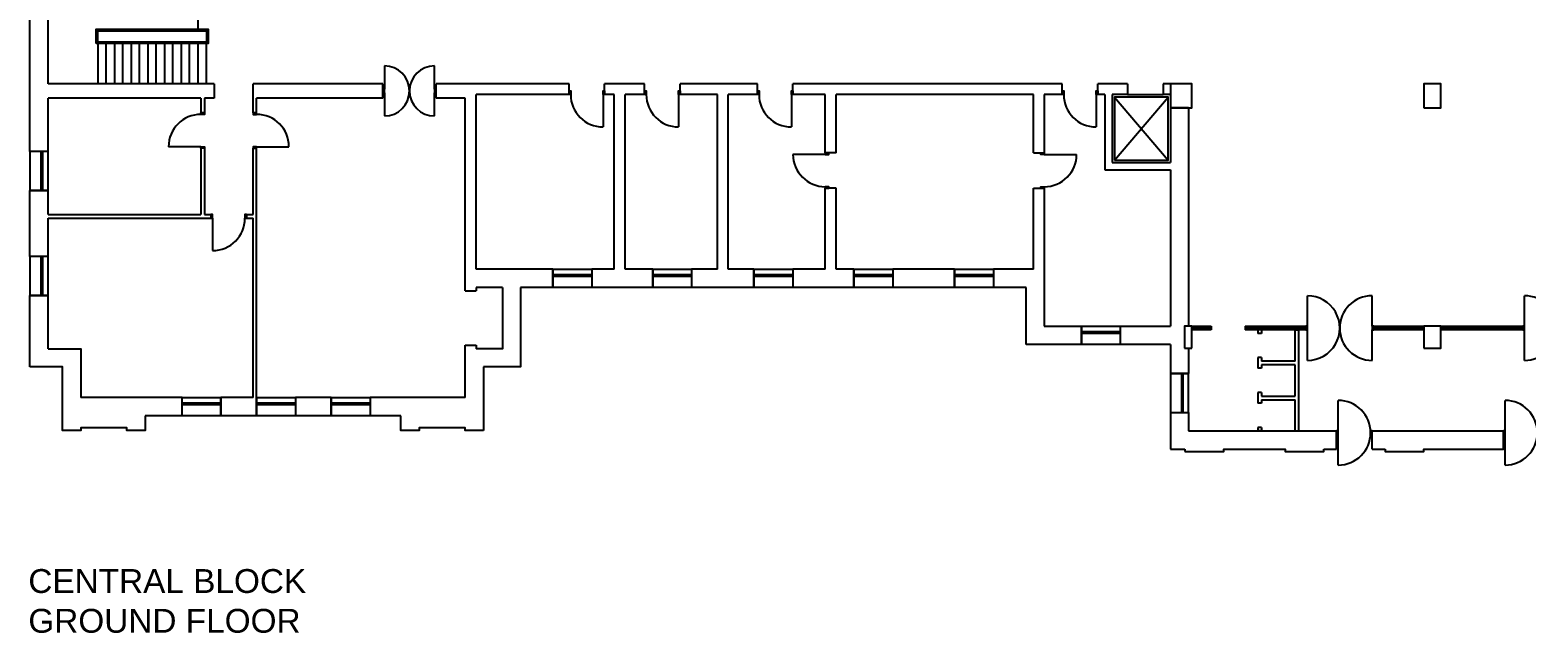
# Model space of a CAD drawing. Header units: millimetres. Extents: x -242071 to 82444, y -53139 to 112036.
# Drawn here: x -50569 to -3554, y -48072 to -29117 of the extents above; entities that cross this region are included whole.
import ezdxf

# ---------------------------------------------------------------- set-up
doc = ezdxf.new("R2010")
doc.units = ezdxf.units.MM
for name, color, linetype in [('Columns_conc_steel_timber', 5, 'Continuous'), ('Open_stairs_and_ramps', 2, 'Continuous'), ('TITLE_BLOCK_P6', 7, 'Continuous'), ('Walls_brick_block_etc', 3, 'Continuous'), ('Windows_and_doors_to_brickwork', 1, 'Continuous')]:
    doc.layers.add(name, color=color, linetype=linetype)
doc.styles.add('Text_Style_5', font='arial.ttf')

msp = doc.modelspace()

# ---------------------------------------------------------------- linework, layer by layer
at = {"color": 1, "linetype": 'Continuous', "lineweight": -3}
for p, q in [((-16482.2, -31224.8), (-14805.8, -33206)), ((-16482.2, -33206), (-14805.8, -31224.8))]:
    msp.add_line(p, q, dxfattribs=at)
at = {"layer": 'Columns_conc_steel_timber', "color": 4, "linetype": 'Continuous'}
msp.add_line((-14285.1, -39115.7), (-14056.5, -39115.7), dxfattribs=at)
for points in [[(-14729.6, -31567.7), (-14056.5, -31567.7), (-14056.5, -30805.7), (-14729.6, -30805.7), (-14729.6, -31567.7)], [(-6766.7, -31567.7), (-6233.3, -31567.7), (-6233.3, -30805.7), (-6766.7, -30805.7), (-6766.7, -31567.7)], [(-14056.5, -39115.7), (-14056.5, -38429.9), (-14285.1, -38429.9), (-14285.1, -39115.7)], [(-6766.7, -39115.7), (-6233.3, -39115.7), (-6233.3, -38429.9), (-6766.7, -38429.9), (-6766.7, -39115.7)]]:
    msp.add_lwpolyline(points, dxfattribs=at)
at = {"layer": 'Open_stairs_and_ramps', "color": 2, "linetype": 'Continuous'}
for p, q in [((-45292.7, -27833.9), (-45292.7, -29142)), ((-48435.4, -29548.4), (-48435.4, -30805.7)), ((-48173.5, -30805.7), (-48173.5, -29497.6)), ((-47911.6, -29548.4), (-47911.6, -30805.7)), ((-47649.7, -30805.7), (-47649.7, -29548.4)), ((-47387.8, -29548.4), (-47387.8, -30805.7)), ((-47125.9, -30805.7), (-47125.9, -29548.4)), ((-46864.1, -29548.4), (-46864.1, -30805.7)), ((-46602.2, -30805.7), (-46602.2, -29548.4)), ((-46340.3, -29548.4), (-46340.3, -30805.7)), ((-46078.4, -30805.7), (-46078.4, -29548.4)), ((-45816.5, -29548.4), (-45816.5, -30805.7)), ((-45554.6, -30805.7), (-45554.6, -29548.4)), ((-45292.7, -29548.4), (-45292.7, -30805.7)), ((-45030.8, -29548.4), (-45030.8, -30805.7))]:
    msp.add_line(p, q, dxfattribs=at)
at = {"layer": 'Open_stairs_and_ramps', "color": 1, "linetype": 'Continuous'}
msp.add_line((-16075.8, -31148.6), (-14958.2, -31148.6), dxfattribs=at)
at = {"layer": 'Open_stairs_and_ramps', "color": 2, "linetype": 'Continuous'}
for points in [[(-48486.2, -29548.4), (-48486.2, -29091.2), (-44968.3, -29091.2), (-44968.3, -29548.4), (-48486.2, -29548.4)], [(-48435.4, -29497.6), (-48435.4, -29142), (-45019.1, -29142), (-45019.1, -29497.6), (-48435.4, -29497.6)]]:
    msp.add_lwpolyline(points, dxfattribs=at)
at = {"layer": 'Open_stairs_and_ramps', "color": 1, "linetype": 'Continuous'}
msp.add_lwpolyline([(-16482.2, -33206), (-14805.8, -33206), (-14805.8, -31224.8), (-16482.2, -31224.8), (-16482.2, -33206)], dxfattribs=at)
at = {"layer": 'Walls_brick_block_etc', "color": 3, "linetype": 'Continuous'}
for p, q in [((-50569, -32939.3), (-50569, -27833.9)), ((-49997.5, -30805.7), (-49997.5, -27833.9)), ((-44777.8, -30805.7), (-49997.5, -30805.7)), ((-44777.8, -30805.7), (-44777.8, -31262.9)), ((-43558.6, -31720.1), (-43558.6, -30805.7)), ((-39481.9, -30805.7), (-43558.6, -30805.7)), ((-39481.9, -31262.9), (-39481.9, -30805.7)), ((-37805.5, -31262.9), (-37805.5, -30805.7)), ((-33627.2, -30805.7), (-37805.5, -30805.7)), ((-33627.2, -31148.6), (-33627.2, -30805.7)), ((-31252.3, -30805.7), (-32509.6, -30805.7)), ((-32509.6, -31148.6), (-32509.6, -30805.7)), ((-31252.3, -31148.6), (-31252.3, -30805.7)), ((-30134.7, -31148.6), (-30134.7, -30805.7)), ((-27709, -30805.7), (-30134.7, -30805.7)), ((-27709, -31148.6), (-27709, -30805.7)), ((-18133.2, -30805.7), (-26591.4, -30805.7)), ((-26591.4, -31148.6), (-26591.4, -30805.7)), ((-18133.2, -31148.6), (-18133.2, -30805.7)), ((-17015.6, -31148.6), (-17015.6, -30805.7)), ((-16075.8, -30805.7), (-17015.6, -30805.7)), ((-16075.8, -30805.7), (-16075.8, -31148.6)), ((-14729.6, -30805.7), (-14958.2, -30805.7)), ((-14958.2, -30805.7), (-14958.2, -31148.6)), ((-14729.6, -30805.7), (-14729.6, -31148.6)), ((-45196.9, -31262.9), (-49997.5, -31262.9)), ((-49997.5, -32939.3), (-49997.5, -31262.9)), ((-45196.9, -31262.9), (-45196.9, -31720.1)), ((-44777.8, -31262.9), (-45082.6, -31262.9)), ((-45082.6, -31262.9), (-45082.6, -31720.1)), ((-39481.9, -31262.9), (-43444.3, -31262.9)), ((-43444.3, -31720.1), (-43444.3, -31262.9)), ((-36891.1, -31262.9), (-37805.5, -31262.9)), ((-36891.1, -37320.8), (-36891.1, -31262.9)), ((-36548.2, -36635), (-36548.2, -31148.6)), ((-33627.2, -31148.6), (-36548.2, -31148.6)), ((-32204.8, -31148.6), (-32509.6, -31148.6)), ((-32204.8, -36635), (-32204.8, -31148.6)), ((-31861.9, -36635), (-31861.9, -31148.6)), ((-31252.3, -31148.6), (-31861.9, -31148.6)), ((-28966.3, -31148.6), (-30134.7, -31148.6)), ((-28966.3, -36635), (-28966.3, -31148.6)), ((-28623.4, -36635), (-28623.4, -31148.6)), ((-27709, -31148.6), (-28623.4, -31148.6)), ((-25575.4, -31148.6), (-26591.4, -31148.6)), ((-25575.4, -32977.4), (-25575.4, -31148.6)), ((-25232.5, -32977.4), (-25232.5, -31148.6)), ((-19034.9, -31148.6), (-25232.5, -31148.6)), ((-19034.9, -32977.4), (-19034.9, -31148.6)), ((-18133.2, -31148.6), (-18692, -31148.6)), ((-18692, -31148.6), (-18692, -32977.4)), ((-16787, -31148.6), (-17015.6, -31148.6)), ((-16787, -31148.6), (-16787, -33510.8)), ((-16558.4, -31148.6), (-16558.4, -33282.2)), ((-16075.8, -31148.6), (-16558.4, -31148.6)), ((-14729.6, -31148.6), (-14958.2, -31148.6)), ((-45082.6, -31720.1), (-45196.9, -31720.1)), ((-43558.6, -31720.1), (-43444.3, -31720.1)), ((-14729.6, -31567.7), (-14729.6, -33282.2)), ((-14158.1, -31567.7), (-14729.6, -31567.7)), ((-14158.1, -31567.7), (-14158.1, -38429.9)), ((-45082.6, -32837.7), (-45196.9, -32837.7)), ((-45196.9, -32837.7), (-45196.9, -34920.5)), ((-45082.6, -32837.7), (-45082.6, -34920.5)), ((-43558.6, -34920.5), (-43558.6, -32837.7)), ((-43558.6, -32837.7), (-43444.3, -32837.7)), ((-43444.3, -40673.6), (-43444.3, -32837.7)), ((-49997.5, -32939.3), (-50569, -32939.3)), ((-25232.5, -32977.4), (-25575.4, -32977.4)), ((-19034.9, -32977.4), (-18692, -32977.4)), ((-16558.4, -33282.2), (-14729.6, -33282.2)), ((-16787, -33510.8), (-14729.6, -33510.8)), ((-14729.6, -33510.8), (-14729.6, -38429.9)), ((-49997.5, -34158.5), (-50569, -34158.5)), ((-50569, -36241.3), (-50569, -34158.5)), ((-49997.5, -34920.5), (-49997.5, -34158.5)), ((-25575.4, -36635), (-25575.4, -34095)), ((-25232.5, -34095), (-25575.4, -34095)), ((-25232.5, -36635), (-25232.5, -34095)), ((-19034.9, -34095), (-18692, -34095)), ((-19034.9, -36635), (-19034.9, -34095)), ((-18692, -34095), (-18692, -38429.9)), ((-49997.5, -34920.5), (-45196.9, -34920.5)), ((-49997.5, -35034.8), (-44879.4, -35034.8)), ((-49997.5, -36241.3), (-49997.5, -35034.8)), ((-45082.6, -34920.5), (-44879.4, -34920.5)), ((-44879.4, -34920.5), (-44879.4, -35034.8)), ((-43761.8, -34920.5), (-43558.6, -34920.5)), ((-43761.8, -34920.5), (-43761.8, -35034.8)), ((-43761.8, -35034.8), (-43558.6, -35034.8)), ((-43558.6, -40673.6), (-43558.6, -35034.8)), ((-49997.5, -36241.3), (-50569, -36241.3)), ((-34135.2, -36635), (-36548.2, -36635)), ((-34135.2, -36635), (-34135.2, -37206.5)), ((-32204.8, -36635), (-32916, -36635)), ((-32916, -36635), (-32916, -37206.5)), ((-30998.3, -36635), (-31861.9, -36635)), ((-30998.3, -36635), (-30998.3, -37206.5)), ((-28966.3, -36635), (-29779.1, -36635)), ((-29779.1, -36635), (-29779.1, -37206.5)), ((-27816.9, -36635), (-28623.4, -36635)), ((-27816.9, -36635), (-27816.9, -37206.5)), ((-26597.7, -36635), (-26597.7, -37206.5)), ((-25575.4, -36635), (-26597.7, -36635)), ((-24673.7, -36635), (-25232.5, -36635)), ((-24673.7, -36635), (-24673.7, -37206.5)), ((-21511.4, -36635), (-23454.5, -36635)), ((-23454.5, -36635), (-23454.5, -37206.5)), ((-21511.4, -36635), (-21511.4, -37206.5)), ((-20292.2, -36635), (-20292.2, -37206.5)), ((-19034.9, -36635), (-20292.2, -36635)), ((-50569, -39708.4), (-50569, -37460.5)), ((-49997.5, -37460.5), (-50569, -37460.5)), ((-49997.5, -39136.9), (-49997.5, -37460.5)), ((-36891.1, -37320.8), (-36548.2, -37320.8)), ((-35722.7, -37206.5), (-36548.2, -37206.5)), ((-36548.2, -37206.5), (-36548.2, -37320.8)), ((-34135.2, -37206.5), (-35151.2, -37206.5)), ((-30998.3, -37206.5), (-32916, -37206.5)), ((-27816.9, -37206.5), (-29779.1, -37206.5)), ((-24673.7, -37206.5), (-26597.7, -37206.5)), ((-21511.4, -37206.5), (-23454.5, -37206.5)), ((-19263.5, -37206.5), (-20292.2, -37206.5)), ((-19263.5, -39001.4), (-19263.5, -37206.5)), ((-18692, -38429.9), (-17523.6, -38429.9)), ((-17523.6, -38429.9), (-17523.6, -39001.4)), ((-16304.4, -38429.9), (-14729.6, -38429.9)), ((-16304.4, -38429.9), (-16304.4, -39001.4)), ((-14158.1, -38429.9), (-14285.1, -38429.9)), ((-14285.1, -38429.9), (-14285.1, -39115.7)), ((-14056.5, -38544.2), (-14056.5, -38429.9)), ((-14056.5, -38429.9), (-13446.9, -38429.9)), ((-14056.5, -38474.4), (-13497.7, -38474.4)), ((-13497.7, -38499.8), (-14056.5, -38499.8)), ((-13446.9, -38544.2), (-14056.5, -38544.2)), ((-13497.7, -38544.2), (-13497.7, -38429.9)), ((-13446.9, -38429.9), (-13446.9, -38544.2)), ((-12380.1, -38429.9), (-12380.1, -38544.2)), ((-12380.1, -38429.9), (-10475.1, -38429.9)), ((-10475.1, -38544.2), (-12380.1, -38544.2)), ((-12329.3, -38544.2), (-12329.3, -38429.9)), ((-12329.3, -38474.4), (-10475.1, -38474.4)), ((-10475.1, -38499.8), (-12329.3, -38499.8)), ((-11872.1, -38544.2), (-11986.4, -38544.2)), ((-11986.4, -38544.2), (-11986.4, -38654.3)), ((-11872.1, -38544.2), (-11872.1, -38654.3)), ((-10805.3, -38544.2), (-10691, -38544.2)), ((-10805.3, -39526.3), (-10805.3, -38544.2)), ((-10691, -41719.2), (-10691, -38544.2)), ((-10475.1, -38429.9), (-10475.1, -38544.2)), ((-8341.5, -38429.9), (-6766.7, -38429.9)), ((-8341.5, -38429.9), (-8341.5, -38544.2)), ((-8341.5, -38474.4), (-6766.7, -38474.4)), ((-6766.7, -38499.8), (-8341.5, -38499.8)), ((-6766.7, -38544.2), (-8341.5, -38544.2)), ((-6766.7, -38429.9), (-6766.7, -38544.2)), ((-6233.3, -38544.2), (-6233.3, -38429.9)), ((-6233.3, -38429.9), (-3655.2, -38429.9)), ((-6233.3, -38474.4), (-3655.2, -38474.4)), ((-3655.2, -38499.8), (-6233.3, -38499.8)), ((-3655.2, -38544.2), (-6233.3, -38544.2)), ((-3655.2, -38429.9), (-3655.2, -38544.2)), ((-3655.2, -38429.9), (-3655.2, -38544.2)), ((-36891.1, -40673.6), (-36891.1, -39022.6)), ((-36891.1, -39022.6), (-36548.2, -39022.6)), ((-36548.2, -39022.6), (-36548.2, -39136.9)), ((-17523.6, -39001.4), (-19263.5, -39001.4)), ((-14729.6, -39001.4), (-16304.4, -39001.4)), ((-14729.6, -39001.4), (-14729.6, -39915.8)), ((-11872.1, -38654.3), (-11986.4, -38654.3)), ((-14285.1, -39115.7), (-14158.1, -39115.7)), ((-14158.1, -39115.7), (-14158.1, -39915.8)), ((-11986.4, -39416.3), (-11986.4, -39750.7)), ((-11872.1, -39416.3), (-11986.4, -39416.3)), ((-11872.1, -39416.3), (-11872.1, -39526.3)), ((-36319.6, -39708.4), (-36319.6, -41702.3)), ((-14729.6, -39915.8), (-14158.1, -39915.8)), ((-11872.1, -39750.7), (-11986.4, -39750.7)), ((-10805.3, -39526.3), (-11872.1, -39526.3)), ((-10805.3, -39640.6), (-11872.1, -39640.6)), ((-11872.1, -39640.6), (-11872.1, -39750.7)), ((-10805.3, -40622.8), (-10805.3, -39640.6)), ((-45787.4, -40673.6), (-48968.8, -40673.6)), ((-45787.4, -41245.1), (-45787.4, -40673.6)), ((-43558.6, -40673.6), (-44568.2, -40673.6)), ((-44568.2, -41245.1), (-44568.2, -40673.6)), ((-43444.3, -40673.6), (-43444.3, -41245.1)), ((-41101.1, -40673.6), (-42225.1, -40673.6)), ((-42225.1, -40673.6), (-42225.1, -41245.1)), ((-41101.1, -40673.6), (-41101.1, -41245.1)), ((-36891.1, -40673.6), (-39881.9, -40673.6)), ((-39881.9, -40673.6), (-39881.9, -41245.1)), ((-11872.1, -40512.7), (-11986.4, -40512.7)), ((-11986.4, -40512.7), (-11986.4, -40847.1)), ((-11872.1, -40847.1), (-11986.4, -40847.1)), ((-11872.1, -40512.7), (-11872.1, -40622.8)), ((-11872.1, -40622.8), (-10805.3, -40622.8)), ((-11872.1, -40737.1), (-10805.3, -40737.1)), ((-11872.1, -40737.1), (-11872.1, -40847.1)), ((-10805.3, -41719.2), (-10805.3, -40737.1)), ((-45787.4, -41245.1), (-46949.5, -41245.1)), ((-43444.3, -41245.1), (-44568.2, -41245.1)), ((-41101.1, -41245.1), (-42225.1, -41245.1)), ((-38910.4, -41245.1), (-39881.9, -41245.1)), ((-14729.6, -41135), (-14158.1, -41135)), ((-14729.6, -41135), (-14729.6, -42290.7)), ((-14158.1, -41135), (-14158.1, -41719.2)), ((-14158.1, -41719.2), (-9506.7, -41719.2)), ((-11872.1, -41609.1), (-11986.4, -41609.1)), ((-11986.4, -41609.1), (-11986.4, -41719.2)), ((-11872.1, -41719.2), (-11986.4, -41719.2)), ((-11872.1, -41609.1), (-11872.1, -41719.2)), ((-10805.3, -41719.2), (-10691, -41719.2)), ((-9506.7, -42290.7), (-9506.7, -41719.2)), ((-8389.1, -41719.2), (-4264.8, -41719.2)), ((-8389.1, -42290.7), (-8389.1, -41719.2)), ((-14729.6, -42290.7), (-14272.4, -42290.7)), ((-14272.4, -42290.7), (-14272.4, -42366.9)), ((-9909.9, -42290.7), (-9506.7, -42290.7)), ((-8389.1, -42290.7), (-7985.9, -42290.7))]:
    msp.add_line(p, q, dxfattribs=at)
for points in [[(-35722.7, -37206.5), (-35722.7, -39136.9), (-36548.2, -39136.9)], [(-35151.2, -37206.5), (-35151.2, -39708.4), (-36319.6, -39708.4)], [(-49997.5, -39136.9), (-48968.8, -39136.9), (-48968.8, -40673.6)], [(-49540.3, -41626.1), (-49540.3, -39708.4), (-50569, -39708.4)], [(-46949.5, -41245.1), (-46949.5, -41702.3), (-47521, -41702.3), (-47521, -41626.1), (-48968.8, -41626.1), (-48968.8, -41702.3), (-49540.3, -41702.3), (-49540.3, -41245.1)], [(-36319.6, -41702.3), (-36891.1, -41702.3), (-36891.1, -41626.1), (-38338.9, -41626.1), (-38338.9, -41702.3), (-38910.4, -41702.3), (-38910.4, -41245.1)], [(-7985.9, -42290.7), (-7985.9, -42366.9), (-6766.7, -42366.9), (-6766.7, -42290.7), (-4264.8, -42290.7), (-4264.8, -41719.2)], [(-14272.4, -42366.9), (-13053.2, -42366.9), (-13053.2, -42290.7), (-11129.1, -42290.7), (-11129.1, -42366.9), (-9909.9, -42366.9), (-9909.9, -42290.7)]]:
    msp.add_lwpolyline(points, dxfattribs=at)
at = {"layer": 'Windows_and_doors_to_brickwork', "color": 2, "linetype": 'Continuous'}
for p, q in [((-39431.1, -30246.9), (-39431.1, -30977.2)), ((-37856.3, -30977.2), (-37856.3, -30246.9)), ((-39431.1, -31091.5), (-39431.1, -31821.7)), ((-37856.3, -31821.7), (-37856.3, -31091.5)), ((-32560.4, -31148.6), (-32560.4, -32164.6)), ((-30185.5, -31148.6), (-30185.5, -32164.6)), ((-26642.2, -31148.6), (-26642.2, -32164.6)), ((-17066.4, -31148.6), (-17066.4, -32164.6)), ((-45196.9, -32786.9), (-46212.9, -32786.9)), ((-43444.3, -32786.9), (-42428.3, -32786.9)), ((-25575.4, -33028.2), (-26591.4, -33028.2)), ((-18692, -33028.2), (-17676, -33028.2)), ((-44828.6, -35034.8), (-44828.6, -36050.8)), ((-10424.3, -38429.9), (-10424.3, -37471.1)), ((-8392.3, -38429.9), (-8392.3, -37471.1)), ((-3604.4, -38429.9), (-3604.4, -37471.1)), ((-10424.3, -39503.1), (-10424.3, -38544.2)), ((-8392.3, -39503.1), (-8392.3, -38544.2)), ((-3604.4, -39503.1), (-3604.4, -38544.2)), ((-9455.9, -41719.2), (-9455.9, -40760.4)), ((-4214, -41719.2), (-4214, -40760.4)), ((-9455.9, -42792.4), (-9455.9, -41833.5)), ((-4214, -42792.4), (-4214, -41833.5))]:
    msp.add_line(p, q, dxfattribs=at)
at = {"layer": 'Windows_and_doors_to_brickwork', "color": 1, "linetype": 'Continuous'}
for p, q in [((-50226.1, -32939.3), (-50226.1, -34158.5)), ((-50175.3, -32990.1), (-50226.1, -32990.1)), ((-50175.3, -32939.3), (-50175.3, -34158.5)), ((-50175.3, -34107.7), (-50226.1, -34107.7)), ((-50226.1, -36241.3), (-50226.1, -37460.5)), ((-50175.3, -36292.1), (-50226.1, -36292.1)), ((-50175.3, -36241.3), (-50175.3, -37460.5)), ((-32916, -36812.8), (-34135.2, -36812.8)), ((-32916, -36863.6), (-34135.2, -36863.6)), ((-34084.4, -36812.8), (-34084.4, -36863.6)), ((-32966.8, -36812.8), (-32966.8, -36863.6)), ((-29779.1, -36812.8), (-30998.3, -36812.8)), ((-29779.1, -36863.6), (-30998.3, -36863.6)), ((-30947.5, -36812.8), (-30947.5, -36863.6)), ((-29829.9, -36812.8), (-29829.9, -36863.6)), ((-26597.7, -36812.8), (-27816.9, -36812.8)), ((-26597.7, -36863.6), (-27816.9, -36863.6)), ((-27766.1, -36812.8), (-27766.1, -36863.6)), ((-26648.5, -36812.8), (-26648.5, -36863.6)), ((-23454.5, -36812.8), (-24673.7, -36812.8)), ((-23454.5, -36863.6), (-24673.7, -36863.6)), ((-24622.9, -36812.8), (-24622.9, -36863.6)), ((-23505.3, -36812.8), (-23505.3, -36863.6)), ((-20292.2, -36812.8), (-21511.4, -36812.8)), ((-20292.2, -36863.6), (-21511.4, -36863.6)), ((-21460.6, -36812.8), (-21460.6, -36863.6)), ((-20343, -36812.8), (-20343, -36863.6)), ((-50175.3, -37409.7), (-50226.1, -37409.7)), ((-16304.4, -38607.7), (-17523.6, -38607.7)), ((-16304.4, -38658.5), (-17523.6, -38658.5)), ((-17472.8, -38607.7), (-17472.8, -38658.5)), ((-16355.2, -38607.7), (-16355.2, -38658.5)), ((-14386.7, -39915.8), (-14386.7, -41135)), ((-14335.9, -39915.8), (-14335.9, -41135)), ((-14335.9, -39966.6), (-14386.7, -39966.6)), ((-44568.2, -40851.4), (-45787.4, -40851.4)), ((-44568.2, -40902.2), (-45787.4, -40902.2)), ((-45736.6, -40851.4), (-45736.6, -40902.2)), ((-44619, -40851.4), (-44619, -40902.2)), ((-42225.1, -40851.4), (-43444.3, -40851.4)), ((-42225.1, -40902.2), (-43444.3, -40902.2)), ((-43393.5, -40851.4), (-43393.5, -40902.2)), ((-42275.9, -40851.4), (-42275.9, -40902.2)), ((-39881.9, -40851.4), (-41101.1, -40851.4)), ((-39881.9, -40902.2), (-41101.1, -40902.2)), ((-41050.3, -40851.4), (-41050.3, -40902.2)), ((-39932.7, -40851.4), (-39932.7, -40902.2)), ((-14335.9, -41084.2), (-14386.7, -41084.2))]:
    msp.add_line(p, q, dxfattribs=at)
at = {"layer": 'Windows_and_doors_to_brickwork', "color": 2, "linetype": 'Continuous'}
for points in [[(-39431.1, -31091.5), (-39431.1, -30977.2), (-39481.9, -30977.2), (-39481.9, -31091.5), (-39431.1, -31091.5)], [(-37805.5, -31091.5), (-37805.5, -30977.2), (-37856.3, -30977.2), (-37856.3, -31091.5), (-37805.5, -31091.5)], [(-33576.4, -31148.6), (-33627.2, -31148.6), (-33627.2, -31034.3), (-33576.4, -31034.3), (-33576.4, -31148.6)], [(-32509.6, -31148.6), (-32560.4, -31148.6), (-32560.4, -31034.3), (-32509.6, -31034.3), (-32509.6, -31148.6)], [(-31201.5, -31148.6), (-31252.3, -31148.6), (-31252.3, -31034.3), (-31201.5, -31034.3), (-31201.5, -31148.6)], [(-30134.7, -31148.6), (-30185.5, -31148.6), (-30185.5, -31034.3), (-30134.7, -31034.3), (-30134.7, -31148.6)], [(-27658.2, -31148.6), (-27709, -31148.6), (-27709, -31034.3), (-27658.2, -31034.3), (-27658.2, -31148.6)], [(-26591.4, -31148.6), (-26642.2, -31148.6), (-26642.2, -31034.3), (-26591.4, -31034.3), (-26591.4, -31148.6)], [(-18082.4, -31148.6), (-18133.2, -31148.6), (-18133.2, -31034.3), (-18082.4, -31034.3), (-18082.4, -31148.6)], [(-17015.6, -31148.6), (-17066.4, -31148.6), (-17066.4, -31034.3), (-17015.6, -31034.3), (-17015.6, -31148.6)], [(-45196.9, -31770.9), (-45196.9, -31720.1), (-45082.6, -31720.1), (-45082.6, -31770.9), (-45196.9, -31770.9)], [(-43444.3, -31770.9), (-43444.3, -31720.1), (-43558.6, -31720.1), (-43558.6, -31770.9), (-43444.3, -31770.9)], [(-45196.9, -32837.7), (-45196.9, -32786.9), (-45082.6, -32786.9), (-45082.6, -32837.7), (-45196.9, -32837.7)], [(-43444.3, -32837.7), (-43444.3, -32786.9), (-43558.6, -32786.9), (-43558.6, -32837.7), (-43444.3, -32837.7)], [(-25575.4, -32977.4), (-25575.4, -33028.2), (-25461.1, -33028.2), (-25461.1, -32977.4), (-25575.4, -32977.4)], [(-18692, -32977.4), (-18692, -33028.2), (-18806.3, -33028.2), (-18806.3, -32977.4), (-18692, -32977.4)], [(-25575.4, -34044.2), (-25575.4, -34095), (-25461.1, -34095), (-25461.1, -34044.2), (-25575.4, -34044.2)], [(-18692, -34044.2), (-18692, -34095), (-18806.3, -34095), (-18806.3, -34044.2), (-18692, -34044.2)], [(-44879.4, -35034.8), (-44828.6, -35034.8), (-44828.6, -34920.5), (-44879.4, -34920.5), (-44879.4, -35034.8)], [(-43812.6, -35034.8), (-43761.8, -35034.8), (-43761.8, -34920.5), (-43812.6, -34920.5), (-43812.6, -35034.8)], [(-10475.1, -38544.2), (-10424.3, -38544.2), (-10424.3, -38429.9), (-10475.1, -38429.9), (-10475.1, -38544.2)], [(-8392.3, -38544.2), (-8341.5, -38544.2), (-8341.5, -38429.9), (-8392.3, -38429.9), (-8392.3, -38544.2)], [(-3655.2, -38544.2), (-3604.4, -38544.2), (-3604.4, -38429.9), (-3655.2, -38429.9), (-3655.2, -38544.2)], [(-9455.9, -41833.5), (-9455.9, -41719.2), (-9506.7, -41719.2), (-9506.7, -41833.5), (-9455.9, -41833.5)], [(-8389.1, -41833.5), (-8389.1, -41719.2), (-8439.9, -41719.2), (-8439.9, -41833.5), (-8389.1, -41833.5)], [(-4214, -41833.5), (-4214, -41719.2), (-4264.8, -41719.2), (-4264.8, -41833.5), (-4214, -41833.5)]]:
    msp.add_lwpolyline(points, dxfattribs=at)
at = {"layer": 'Windows_and_doors_to_brickwork', "color": 1, "linetype": 'Continuous'}
for points in [[(-49997.5, -34158.5), (-49997.5, -32939.3), (-50569, -32939.3), (-50569, -34158.5), (-49997.5, -34158.5)], [(-49997.5, -37460.5), (-49997.5, -36241.3), (-50569, -36241.3), (-50569, -37460.5), (-49997.5, -37460.5)], [(-34135.2, -36635), (-32916, -36635), (-32916, -37206.5), (-34135.2, -37206.5), (-34135.2, -36635)], [(-30998.3, -36635), (-29779.1, -36635), (-29779.1, -37206.5), (-30998.3, -37206.5), (-30998.3, -36635)], [(-27816.9, -36635), (-26597.7, -36635), (-26597.7, -37206.5), (-27816.9, -37206.5), (-27816.9, -36635)], [(-24673.7, -36635), (-23454.5, -36635), (-23454.5, -37206.5), (-24673.7, -37206.5), (-24673.7, -36635)], [(-21511.4, -36635), (-20292.2, -36635), (-20292.2, -37206.5), (-21511.4, -37206.5), (-21511.4, -36635)], [(-17523.6, -38429.9), (-16304.4, -38429.9), (-16304.4, -39001.4), (-17523.6, -39001.4), (-17523.6, -38429.9)], [(-14158.1, -41135), (-14158.1, -39915.8), (-14729.6, -39915.8), (-14729.6, -41135), (-14158.1, -41135)], [(-45787.4, -40673.6), (-44568.2, -40673.6), (-44568.2, -41245.1), (-45787.4, -41245.1), (-45787.4, -40673.6)], [(-43444.3, -40673.6), (-42225.1, -40673.6), (-42225.1, -41245.1), (-43444.3, -41245.1), (-43444.3, -40673.6)], [(-41101.1, -40673.6), (-39881.9, -40673.6), (-39881.9, -41245.1), (-41101.1, -41245.1), (-41101.1, -40673.6)]]:
    msp.add_lwpolyline(points, dxfattribs=at)
at = {"layer": 'Windows_and_doors_to_brickwork', "color": 2, "linetype": 'Continuous'}
for centre, radius, start, end in [((-39431.1, -31034.3), 787.4, 270, 90), ((-37856.3, -31034.3), 787.4, 90, 270), ((-32560.4, -31148.6), 1016, 180, 270), ((-30185.5, -31148.6), 1016, 180, 270), ((-26642.2, -31148.6), 1016, 180, 270), ((-17066.4, -31148.6), 1016, 180, 270), ((-45196.9, -32786.9), 1016, 90, 180), ((-43444.3, -32786.9), 1016, 0, 90), ((-25575.4, -33028.2), 1016, 180, 270), ((-18692, -33028.2), 1016, 270, 0), ((-44828.6, -35034.8), 1016, 270, 0), ((-10424.3, -38487.1), 1016, 269.99997, 90), ((-8392.3, -38487.1), 1016, 90, 270), ((-3604.4, -38487.1), 1016, 270, 90), ((-9455.9, -41776.4), 1016, 270, 90), ((-4214, -41776.4), 1016, 270, 90)]:
    msp.add_arc(centre, radius, start, end, dxfattribs=at)

# ---------------------------------------------------------------- texts
at = {"layer": 'TITLE_BLOCK_P6', "color": 1, "linetype": 'Continuous', "insert": (-50619.3, -46061.1), "char_height": 750, "attachment_point": 1, "style": 'Text_Style_5'}
msp.add_mtext('{\\C1;CENTRAL BLOCK\\PGROUND FLOOR}', dxfattribs=at)

doc.saveas('drawing.dxf')
